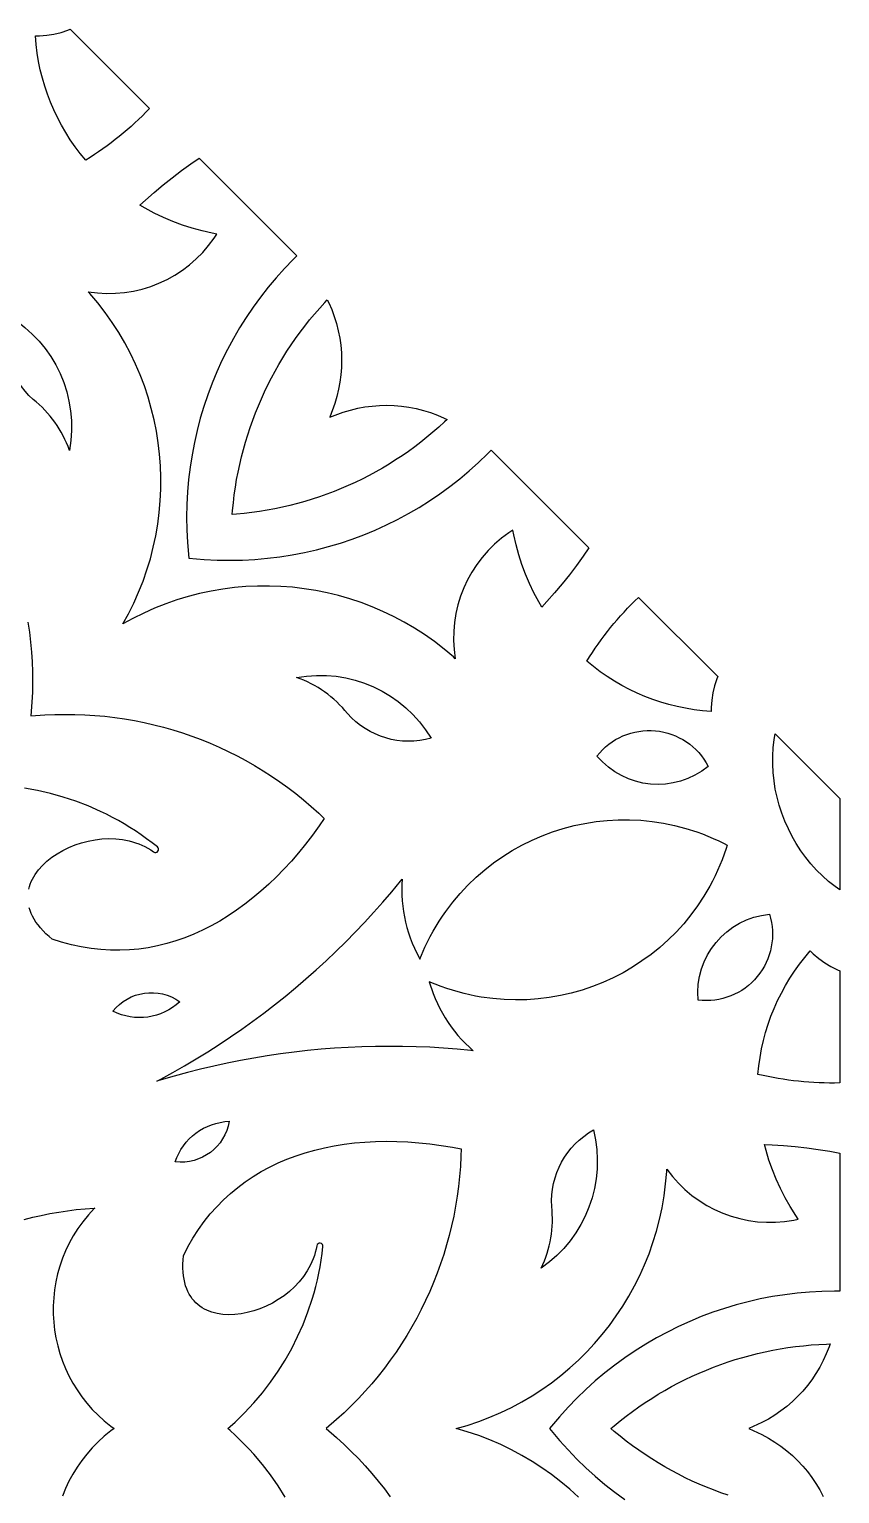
# Model space of a CAD drawing. Extents: x -1917 to -261, y -485 to 605.
# Drawn here: x -429.1 to -386.5, y 236.7 to 313.7 of the extents above; entities that cross this region are included whole.
import ezdxf

# ---------------------------------------------------------------- set-up
doc = ezdxf.new("R2010")
doc.units = 0
doc.layers.add('LAYER_1', color=18, linetype='CONTINUOUS')

msp = doc.modelspace()

# ---------------------------------------------------------------- linework, layer by layer
at = {"layer": 'LAYER_1'}
for points in [[(-426.136, 306.863, -0.161874), (-428.78, 313.396), (-428.571, 313.399), (-428.186, 313.434), (-427.806, 313.496), (-427.432, 313.585), (-427.066, 313.7), (-426.945, 313.748), (-422.776, 309.58, -0.063511)], [(-415.031, 301.835), (-415.232, 301.64), (-415.688, 301.167), (-416.125, 300.679), (-416.546, 300.178), (-416.948, 299.664), (-417.332, 299.137), (-417.697, 298.598), (-418.044, 298.048), (-418.372, 297.486), (-418.68, 296.914), (-418.969, 296.332), (-419.238, 295.74), (-419.487, 295.139), (-419.715, 294.53), (-419.923, 293.913), (-420.11, 293.289), (-420.276, 292.657), (-420.421, 292.019), (-420.544, 291.376), (-420.646, 290.727), (-420.725, 290.073), (-420.781, 289.415), (-420.816, 288.753), (-420.827, 288.088), (-420.815, 287.42), (-420.779, 286.75), (-420.708, 285.943), (-419.901, 285.872), (-419.231, 285.837), (-418.564, 285.825), (-417.898, 285.836), (-417.237, 285.87), (-416.578, 285.927), (-415.925, 286.006), (-415.276, 286.107), (-414.632, 286.23), (-413.994, 286.375), (-413.363, 286.541), (-412.738, 286.728), (-412.121, 286.936), (-411.512, 287.165), (-410.911, 287.414), (-410.32, 287.683), (-409.738, 287.972), (-409.165, 288.28), (-408.604, 288.607), (-408.053, 288.954), (-407.514, 289.32), (-406.987, 289.704), (-406.473, 290.106), (-405.972, 290.526), (-405.485, 290.964), (-405.011, 291.419), (-404.817, 291.62), (-399.681, 286.485), (-399.98, 286.047), (-400.337, 285.55), (-400.706, 285.062), (-401.087, 284.584), (-401.479, 284.114), (-401.883, 283.654), (-402.15, 283.364), (-402.316, 283.641), (-402.572, 284.115), (-402.806, 284.601), (-403.017, 285.096), (-403.205, 285.601), (-403.369, 286.114), (-403.51, 286.635), (-403.628, 287.166), (-403.681, 287.405), (-403.883, 287.267, 0.292397), (-406.702, 280.649), (-406.8, 280.738), (-407.292, 281.154), (-407.799, 281.545), (-408.319, 281.912), (-408.85, 282.254), (-409.393, 282.572), (-409.946, 282.866), (-410.508, 283.135), (-411.08, 283.38), (-411.659, 283.6), (-412.245, 283.795), (-412.838, 283.966), (-413.436, 284.112), (-414.039, 284.233), (-414.645, 284.33), (-415.255, 284.401), (-415.867, 284.448), (-416.48, 284.469), (-417.094, 284.466), (-417.707, 284.438), (-418.32, 284.384), (-418.931, 284.305), (-419.539, 284.201), (-420.143, 284.072), (-420.743, 283.917), (-421.339, 283.738), (-421.928, 283.532), (-422.51, 283.302), (-423.085, 283.045), (-423.652, 282.764), (-424.178, 282.473), (-423.888, 282.999), (-423.606, 283.566), (-423.35, 284.141), (-423.119, 284.723), (-422.914, 285.313), (-422.734, 285.908), (-422.579, 286.508), (-422.45, 287.113), (-422.346, 287.721), (-422.267, 288.332), (-422.214, 288.944), (-422.185, 289.558), (-422.182, 290.172), (-422.204, 290.785), (-422.25, 291.397), (-422.322, 292.006), (-422.418, 292.613), (-422.539, 293.216), (-422.685, 293.814), (-422.856, 294.406), (-423.051, 294.993), (-423.272, 295.572), (-423.516, 296.143), (-423.785, 296.706), (-424.079, 297.259), (-424.397, 297.801), (-424.74, 298.333), (-425.107, 298.852), (-425.498, 299.359), (-425.913, 299.852), (-426.003, 299.949, 0.292397), (-419.384, 302.769), (-419.246, 302.971), (-419.485, 303.023), (-420.017, 303.141), (-420.538, 303.282), (-421.051, 303.446), (-421.555, 303.634), (-422.051, 303.845), (-422.536, 304.079), (-423.01, 304.335), (-423.287, 304.502), (-422.997, 304.768), (-422.537, 305.172), (-422.068, 305.564), (-421.589, 305.945), (-421.101, 306.314), (-420.605, 306.671), (-420.167, 306.97)], [(-430.186, 298.68, -0.312588), (-426.99, 291.605, 0.141792), (-428.893, 294.283, -0.287102)], [(-392.903, 279.707), (-392.951, 279.586), (-393.067, 279.219), (-393.156, 278.845), (-393.218, 278.465), (-393.252, 278.081), (-393.256, 277.871, -0.161927), (-399.788, 280.516, -0.063401), (-397.072, 283.875)], [(-415.047, 279.662, -0.312542), (-407.972, 276.466, -0.28687), (-412.369, 277.758, 0.141794)], [(-399.253, 275.53, -0.547146), (-393.408, 274.985, -0.412174)], [(-390.188, 267.212, -0.547146), (-393.936, 262.694, -0.412174)], [(-387.889, 265.133), (-387.593, 264.885), (-387.28, 264.661), (-386.953, 264.459), (-386.612, 264.282), (-386.492, 264.23), (-386.492, 258.335, -0.063511), (-390.789, 258.789, -0.161874), (-388.04, 265.279)], [(-424.706, 262.104, -0.400535), (-421.19, 262.606, -0.313022)], [(-418.586, 256.32, -0.400535), (-421.428, 254.189, -0.313022)], [(-399.439, 255.867, -0.312588), (-402.182, 248.604, 0.141792), (-401.635, 251.843, -0.287102)]]:
    msp.add_lwpolyline(points, format="xyb", close=True, dxfattribs=at)
for points in [[(-413.358, 299.367), (-413.201, 299.007), (-413.064, 298.64), (-412.948, 298.268), (-412.853, 297.892), (-412.778, 297.511), (-412.724, 297.128), (-412.691, 296.742), (-412.678, 296.356), (-412.686, 295.969), (-412.715, 295.583), (-412.765, 295.198), (-412.836, 294.816), (-412.928, 294.437), (-413.041, 294.061), (-413.296, 293.355), (-412.59, 293.61), (-412.215, 293.723), (-411.835, 293.815), (-411.453, 293.886), (-411.068, 293.936), (-410.682, 293.965), (-410.295, 293.973), (-409.909, 293.961), (-409.524, 293.927), (-409.14, 293.873), (-408.76, 293.799), (-408.383, 293.703), (-408.011, 293.587), (-407.644, 293.451), (-407.284, 293.294), (-407.137, 293.22), (-407.265, 293.097), (-407.569, 292.821), (-407.877, 292.553), (-408.192, 292.292), (-408.511, 292.038), (-408.836, 291.792), (-409.165, 291.553), (-409.5, 291.322), (-409.839, 291.098), (-410.182, 290.882), (-410.53, 290.674), (-410.882, 290.474), (-411.239, 290.282), (-411.599, 290.098), (-411.964, 289.921), (-412.332, 289.753), (-412.703, 289.593), (-413.078, 289.441), (-413.457, 289.298), (-413.838, 289.162), (-414.223, 289.035), (-414.611, 288.917), (-415.001, 288.807), (-415.394, 288.706), (-415.79, 288.613), (-416.188, 288.529), (-416.588, 288.453), (-416.99, 288.387), (-417.394, 288.329), (-417.8, 288.28), (-418.208, 288.24), (-418.427, 288.224), (-418.411, 288.443), (-418.371, 288.851), (-418.322, 289.257), (-418.265, 289.661), (-418.198, 290.064), (-418.123, 290.464), (-418.039, 290.862), (-417.946, 291.257), (-417.844, 291.65), (-417.734, 292.041), (-417.616, 292.428), (-417.489, 292.813), (-417.354, 293.195), (-417.21, 293.573), (-417.058, 293.948), (-416.898, 294.32), (-416.73, 294.688), (-416.554, 295.052), (-416.369, 295.413), (-416.177, 295.769), (-415.977, 296.121), (-415.769, 296.469), (-415.553, 296.813), (-415.33, 297.152), (-415.099, 297.486), (-414.86, 297.816), (-414.613, 298.14), (-414.36, 298.46), (-414.099, 298.774), (-413.83, 299.083), (-413.554, 299.386), (-413.432, 299.515)], [(-386.492, 273.296), (-386.492, 268.487), (-386.734, 268.661), (-387.075, 268.935), (-387.401, 269.226), (-387.71, 269.534), (-388.003, 269.859), (-388.278, 270.198), (-388.535, 270.552), (-388.774, 270.921), (-388.993, 271.302), (-389.192, 271.696), (-389.371, 272.104), (-389.533, 272.518), (-389.671, 272.938), (-389.785, 273.362), (-389.877, 273.792), (-389.946, 274.224), (-389.991, 274.659), (-390.013, 275.095), (-390.012, 275.532), (-389.988, 275.968), (-389.941, 276.403), (-389.893, 276.696)], [(-396.948, 272.15), (-396.355, 272.091), (-395.763, 272.001), (-395.173, 271.879), (-394.586, 271.725), (-394.003, 271.538), (-393.714, 271.433), (-393.426, 271.319), (-393.14, 271.197), (-392.856, 271.067), (-392.573, 270.928), (-392.413, 270.844), (-392.467, 270.671), (-392.568, 270.373), (-392.677, 270.079), (-392.793, 269.791), (-392.916, 269.507), (-393.046, 269.228), (-393.183, 268.953), (-393.326, 268.685), (-393.633, 268.16), (-393.964, 267.656), (-394.319, 267.174), (-394.696, 266.713), (-395.096, 266.274), (-395.515, 265.858), (-395.955, 265.465), (-396.412, 265.096), (-396.887, 264.75), (-397.378, 264.43), (-397.884, 264.135), (-398.405, 263.866), (-398.938, 263.623), (-399.483, 263.407), (-400.038, 263.219), (-400.604, 263.059), (-401.177, 262.928), (-401.759, 262.825), (-402.346, 262.753), (-402.939, 262.71), (-403.536, 262.699), (-404.136, 262.719), (-404.738, 262.77), (-405.342, 262.854), (-405.643, 262.909), (-405.944, 262.971), (-406.245, 263.042), (-406.545, 263.122), (-406.845, 263.21), (-407.145, 263.306), (-407.443, 263.412), (-408.075, 263.654), (-407.864, 263.047), (-407.758, 262.778), (-407.642, 262.515), (-407.516, 262.256), (-407.381, 262.003), (-407.235, 261.757), (-407.08, 261.516), (-406.916, 261.281), (-406.743, 261.054), (-406.561, 260.833), (-406.37, 260.62), (-406.171, 260.414), (-405.964, 260.216), (-405.757, 260.033), (-405.894, 260.048), (-406.61, 260.114), (-407.326, 260.169), (-408.043, 260.21), (-408.759, 260.24), (-409.475, 260.257), (-410.191, 260.262), (-410.907, 260.255), (-411.622, 260.236), (-412.336, 260.204), (-413.049, 260.161), (-413.761, 260.105), (-414.472, 260.037), (-415.182, 259.957), (-415.89, 259.865), (-416.596, 259.76), (-417.3, 259.644), (-418.003, 259.516), (-418.703, 259.376), (-419.401, 259.224), (-420.096, 259.06), (-420.789, 258.884), (-421.479, 258.696), (-422.166, 258.496), (-422.391, 258.426), (-422.183, 258.536), (-421.556, 258.881), (-420.935, 259.236), (-420.321, 259.601), (-419.713, 259.977), (-419.112, 260.363), (-418.518, 260.759), (-417.93, 261.165), (-417.35, 261.581), (-416.777, 262.007), (-416.211, 262.442), (-415.653, 262.887), (-415.102, 263.342), (-414.559, 263.806), (-414.024, 264.279), (-413.497, 264.762), (-412.977, 265.254), (-412.466, 265.754), (-411.964, 266.264), (-411.469, 266.783), (-410.984, 267.311), (-410.507, 267.847), (-410.039, 268.392), (-409.579, 268.945), (-409.493, 269.053), (-409.51, 268.777), (-409.517, 268.49), (-409.512, 268.204), (-409.496, 267.918), (-409.468, 267.633), (-409.43, 267.35), (-409.38, 267.068), (-409.319, 266.788), (-409.248, 266.511), (-409.165, 266.236), (-409.071, 265.964), (-408.967, 265.696), (-408.851, 265.431), (-408.572, 264.853), (-408.296, 265.471), (-408.16, 265.756), (-408.016, 266.036), (-407.866, 266.311), (-407.71, 266.579), (-407.547, 266.843), (-407.379, 267.1), (-407.204, 267.351), (-406.837, 267.837), (-406.448, 268.3), (-406.037, 268.738), (-405.607, 269.152), (-405.158, 269.541), (-404.691, 269.905), (-404.208, 270.244), (-403.709, 270.556), (-403.196, 270.843), (-402.67, 271.103), (-402.132, 271.336), (-401.584, 271.541), (-401.026, 271.718), (-400.459, 271.868), (-399.885, 271.989), (-399.305, 272.08), (-398.721, 272.143), (-398.132, 272.175), (-397.541, 272.178)]]:
    msp.add_lwpolyline(points, close=True, dxfattribs=at)
for points in [[(-429.171, 282.561), (-429.096, 282.043), (-429.034, 281.523), (-428.987, 281), (-428.953, 280.475), (-428.934, 279.949), (-428.929, 279.42), (-428.938, 278.891), (-428.962, 278.361), (-429.014, 277.637), (-428.291, 277.689), (-427.76, 277.713), (-427.231, 277.722), (-426.703, 277.717), (-426.176, 277.698), (-425.651, 277.665), (-425.129, 277.617), (-424.608, 277.556), (-424.09, 277.48), (-423.575, 277.392), (-423.063, 277.289), (-422.554, 277.173), (-422.049, 277.043), (-421.547, 276.9), (-421.05, 276.744), (-420.557, 276.575), (-420.069, 276.392), (-419.586, 276.197), (-419.109, 275.988), (-418.636, 275.767), (-418.17, 275.534), (-417.709, 275.287), (-417.255, 275.028), (-416.807, 274.757), (-416.366, 274.474), (-415.932, 274.178), (-415.506, 273.87), (-415.087, 273.55), (-414.676, 273.219), (-414.274, 272.875), (-413.879, 272.52), (-413.594, 272.248), (-413.859, 271.861), (-414.211, 271.374), (-414.573, 270.902), (-414.944, 270.446), (-415.323, 270.006), (-415.71, 269.583), (-416.106, 269.177), (-416.51, 268.788), (-416.921, 268.418), (-417.34, 268.066), (-417.765, 267.733), (-418.198, 267.42), (-418.637, 267.126), (-419.082, 266.853), (-419.534, 266.6), (-419.991, 266.369), (-420.454, 266.159), (-420.923, 265.971), (-421.396, 265.806), (-421.875, 265.664), (-422.358, 265.545), (-422.845, 265.45), (-423.337, 265.379), (-423.833, 265.333), (-424.333, 265.312), (-424.837, 265.316), (-425.344, 265.347), (-425.854, 265.404), (-426.367, 265.488), (-426.884, 265.599), (-427.403, 265.739), (-427.897, 265.898), (-428.058, 266.033), (-428.225, 266.187), (-428.377, 266.341), (-428.515, 266.494), (-428.639, 266.647), (-428.748, 266.799), (-428.845, 266.95), (-428.928, 267.1), (-428.998, 267.249), (-429.057, 267.397), (-429.103, 267.543)], [(-429.372, 251.158), (-428.922, 251.272), (-428.469, 251.374), (-428.013, 251.466), (-427.555, 251.546), (-427.093, 251.616), (-426.63, 251.674), (-426.164, 251.72), (-425.696, 251.756), (-425.662, 251.757), (-425.682, 251.738), (-425.996, 251.396), (-426.284, 251.041), (-426.548, 250.674), (-426.786, 250.297), (-427, 249.911), (-427.189, 249.516), (-427.354, 249.114), (-427.494, 248.705), (-427.611, 248.292), (-427.703, 247.875), (-427.772, 247.454), (-427.817, 247.032), (-427.839, 246.608), (-427.838, 246.185), (-427.814, 245.763), (-427.767, 245.343), (-427.697, 244.927), (-427.605, 244.514), (-427.491, 244.107), (-427.354, 243.707), (-427.195, 243.313), (-427.015, 242.929), (-426.813, 242.553), (-426.59, 242.189), (-426.345, 241.836), (-426.079, 241.495), (-425.792, 241.169), (-425.485, 240.857), (-425.157, 240.561), (-424.808, 240.282), (-424.635, 240.159), (-424.808, 240.036), (-425.157, 239.757), (-425.485, 239.461), (-425.792, 239.149), (-426.079, 238.823), (-426.345, 238.482), (-426.59, 238.129), (-426.813, 237.764), (-427.015, 237.389), (-427.195, 237.005), (-427.354, 236.611)], [(-392.365, 236.656), (-392.747, 236.789), (-393.126, 236.93), (-393.502, 237.079), (-393.875, 237.237), (-394.244, 237.403), (-394.61, 237.578), (-394.971, 237.76), (-395.329, 237.95), (-395.683, 238.148), (-396.033, 238.355), (-396.378, 238.569), (-396.719, 238.791), (-397.055, 239.02), (-397.387, 239.258), (-397.713, 239.503), (-398.035, 239.755), (-398.351, 240.015), (-398.518, 240.159), (-398.351, 240.302), (-398.035, 240.563), (-397.713, 240.815), (-397.387, 241.06), (-397.055, 241.298), (-396.719, 241.527), (-396.378, 241.749), (-396.033, 241.963), (-395.683, 242.169), (-395.329, 242.368), (-394.971, 242.558), (-394.61, 242.74), (-394.244, 242.915), (-393.875, 243.081), (-393.502, 243.238), (-393.126, 243.388), (-392.747, 243.529), (-392.365, 243.662), (-391.98, 243.787), (-391.592, 243.903), (-391.201, 244.011), (-390.808, 244.109), (-390.413, 244.2), (-390.015, 244.282), (-389.615, 244.354), (-389.213, 244.419), (-388.81, 244.474), (-388.404, 244.52), (-387.997, 244.558), (-387.589, 244.586), (-387.18, 244.606), (-387.002, 244.61), (-387.054, 244.454), (-387.198, 244.088), (-387.36, 243.732), (-387.541, 243.387), (-387.74, 243.053), (-387.957, 242.731), (-388.189, 242.422), (-388.438, 242.126), (-388.703, 241.844), (-388.982, 241.576), (-389.276, 241.324), (-389.583, 241.087), (-389.903, 240.867), (-390.237, 240.663), (-390.582, 240.478), (-391.262, 240.159), (-390.582, 239.84), (-390.237, 239.655), (-389.903, 239.451), (-389.583, 239.231), (-389.276, 238.994), (-388.982, 238.742), (-388.703, 238.474), (-388.438, 238.192), (-388.189, 237.896), (-387.957, 237.587), (-387.74, 237.265), (-387.541, 236.931), (-387.36, 236.586)]]:
    msp.add_lwpolyline(points, dxfattribs=at)
for points in [[(-429.132, 268.526), (-429.097, 268.661), (-429.053, 268.794), (-429, 268.925), (-428.939, 269.054), (-428.87, 269.181), (-428.793, 269.305), (-428.614, 269.549), (-428.407, 269.781), (-428.173, 270), (-427.915, 270.205), (-427.635, 270.394), (-427.335, 270.566), (-427.019, 270.72), (-426.689, 270.855), (-426.347, 270.968), (-425.997, 271.059), (-425.64, 271.126), (-425.279, 271.169), (-424.918, 271.186), (-424.557, 271.175), (-424.201, 271.137), (-423.85, 271.069), (-423.68, 271.024), (-423.511, 270.972), (-423.345, 270.911), (-423.182, 270.843), (-423.023, 270.766), (-422.867, 270.682), (-422.715, 270.589), (-422.563, 270.484, 0.968464), (-422.367, 270.751), (-422.646, 270.97), (-422.931, 271.183), (-423.221, 271.389), (-423.514, 271.587), (-423.812, 271.778), (-424.114, 271.961), (-424.419, 272.137), (-424.728, 272.305), (-425.041, 272.466), (-425.358, 272.619), (-425.999, 272.902), (-426.652, 273.153), (-427.316, 273.373), (-427.989, 273.561), (-428.671, 273.717), (-429.36, 273.841)], [(-415.648, 236.552), (-416.019, 237.145), (-416.419, 237.719), (-416.846, 238.274), (-417.299, 238.809), (-417.536, 239.07), (-417.779, 239.324), (-418.029, 239.573), (-418.284, 239.816), (-418.546, 240.054), (-418.668, 240.159), (-418.546, 240.264), (-418.284, 240.502), (-418.029, 240.745), (-417.779, 240.994), (-417.536, 241.248), (-417.299, 241.508), (-417.069, 241.773), (-416.845, 242.044), (-416.419, 242.599), (-416.019, 243.173), (-415.648, 243.766), (-415.305, 244.375), (-414.991, 245), (-414.707, 245.64), (-414.453, 246.293), (-414.23, 246.959), (-414.13, 247.297), (-414.038, 247.637), (-413.955, 247.98), (-413.879, 248.326), (-413.812, 248.674), (-413.753, 249.024), (-413.702, 249.376), (-413.66, 249.728, 0.968464), (-413.986, 249.778), (-414.02, 249.597), (-414.062, 249.424), (-414.112, 249.254), (-414.171, 249.087), (-414.238, 248.923), (-414.312, 248.763), (-414.395, 248.607), (-414.483, 248.455), (-414.684, 248.159), (-414.908, 247.88), (-415.156, 247.618), (-415.423, 247.374), (-415.708, 247.149), (-416.008, 246.944), (-416.32, 246.761), (-416.642, 246.599), (-416.971, 246.46), (-417.303, 246.346), (-417.637, 246.256), (-417.968, 246.192), (-418.296, 246.154), (-418.616, 246.144), (-418.926, 246.161), (-419.226, 246.207), (-419.367, 246.24), (-419.506, 246.281), (-419.641, 246.329), (-419.771, 246.385), (-419.896, 246.448), (-420.016, 246.518), (-420.13, 246.596), (-420.239, 246.682), (-420.342, 246.776), (-420.439, 246.878), (-420.529, 246.988), (-420.614, 247.106), (-420.691, 247.234), (-420.762, 247.37), (-420.825, 247.516), (-420.88, 247.671), (-420.927, 247.836), (-420.966, 248.011), (-420.996, 248.196), (-421.017, 248.391), (-421.028, 248.597), (-421.029, 248.813), (-421.019, 249.041), (-421.001, 249.25), (-420.764, 249.712), (-420.496, 250.178), (-420.21, 250.622), (-419.906, 251.044), (-419.585, 251.445), (-419.249, 251.825), (-418.896, 252.185), (-418.527, 252.523), (-418.144, 252.841), (-417.746, 253.139), (-417.334, 253.416), (-416.908, 253.674), (-416.469, 253.911), (-416.018, 254.129), (-415.554, 254.328), (-415.078, 254.507), (-414.591, 254.667), (-414.093, 254.808), (-413.585, 254.929), (-413.067, 255.032), (-412.539, 255.116), (-412.003, 255.182), (-411.458, 255.229), (-410.905, 255.258), (-410.345, 255.269), (-409.778, 255.261), (-409.205, 255.236), (-408.626, 255.193), (-408.041, 255.133), (-407.452, 255.055), (-406.858, 254.96), (-406.397, 254.873), (-406.407, 254.479), (-406.434, 253.949), (-406.476, 253.422), (-406.532, 252.897), (-406.602, 252.374), (-406.686, 251.855), (-406.784, 251.339), (-406.895, 250.827), (-407.02, 250.319), (-407.158, 249.815), (-407.309, 249.315), (-407.474, 248.82), (-407.652, 248.329), (-407.842, 247.844), (-408.046, 247.364), (-408.262, 246.89), (-408.49, 246.422), (-408.731, 245.96), (-408.985, 245.504), (-409.25, 245.056), (-409.528, 244.614), (-409.818, 244.179), (-410.119, 243.752), (-410.432, 243.332), (-410.757, 242.921), (-411.093, 242.518), (-411.441, 242.123), (-411.799, 241.737), (-412.169, 241.36), (-412.55, 240.992), (-412.942, 240.634), (-413.49, 240.159), (-412.942, 239.684), (-412.55, 239.326), (-412.169, 238.958), (-411.799, 238.581), (-411.441, 238.195), (-411.093, 237.8), (-410.757, 237.397), (-410.432, 236.986), (-410.119, 236.566)], [(-400.232, 236.559), (-400.686, 236.972), (-401.157, 237.368), (-401.645, 237.744), (-402.148, 238.1), (-402.667, 238.436), (-403.201, 238.752), (-403.749, 239.045), (-404.311, 239.317), (-404.886, 239.565), (-405.474, 239.791), (-406.074, 239.992), (-406.651, 240.159), (-406.074, 240.326), (-405.474, 240.527), (-404.886, 240.753), (-404.311, 241.001), (-403.749, 241.273), (-403.201, 241.566), (-402.667, 241.882), (-402.148, 242.218), (-401.645, 242.574), (-401.157, 242.95), (-400.686, 243.346), (-400.232, 243.759), (-399.796, 244.191), (-399.378, 244.64), (-398.978, 245.105), (-398.597, 245.587), (-398.237, 246.084), (-397.896, 246.596), (-397.577, 247.122), (-397.278, 247.662), (-397.002, 248.215), (-396.748, 248.78), (-396.517, 249.357), (-396.309, 249.945), (-396.126, 250.544), (-395.967, 251.153), (-395.834, 251.771), (-395.726, 252.397), (-395.644, 253.032), (-395.589, 253.674), (-395.584, 253.807, 0.292397), (-388.91, 251.12), (-388.67, 251.166), (-388.801, 251.372), (-389.094, 251.831), (-389.363, 252.299), (-389.609, 252.778), (-389.833, 253.268), (-390.034, 253.767), (-390.212, 254.275), (-390.367, 254.792), (-390.445, 255.105), (-390.051, 255.089), (-389.44, 255.049), (-388.831, 254.994), (-388.223, 254.925), (-387.617, 254.841), (-387.014, 254.743), (-386.492, 254.645), (-386.492, 247.382), (-386.772, 247.386), (-387.429, 247.374), (-388.083, 247.339), (-388.735, 247.281), (-389.383, 247.202), (-390.027, 247.101), (-390.666, 246.978), (-391.301, 246.834), (-391.929, 246.669), (-392.552, 246.482), (-393.168, 246.275), (-393.777, 246.046), (-394.377, 245.798), (-394.97, 245.529), (-395.553, 245.239), (-396.127, 244.93), (-396.691, 244.601), (-397.244, 244.252), (-397.786, 243.884), (-398.317, 243.497), (-398.835, 243.091), (-399.341, 242.666), (-399.833, 242.222), (-400.311, 241.759), (-400.775, 241.279), (-401.224, 240.78), (-401.744, 240.159), (-401.224, 239.538), (-400.775, 239.039), (-400.311, 238.559), (-399.833, 238.096), (-399.341, 237.652), (-398.835, 237.227), (-398.317, 236.821), (-397.786, 236.434)]]:
    msp.add_lwpolyline(points, format="xyb", dxfattribs=at)

doc.saveas('drawing.dxf')
